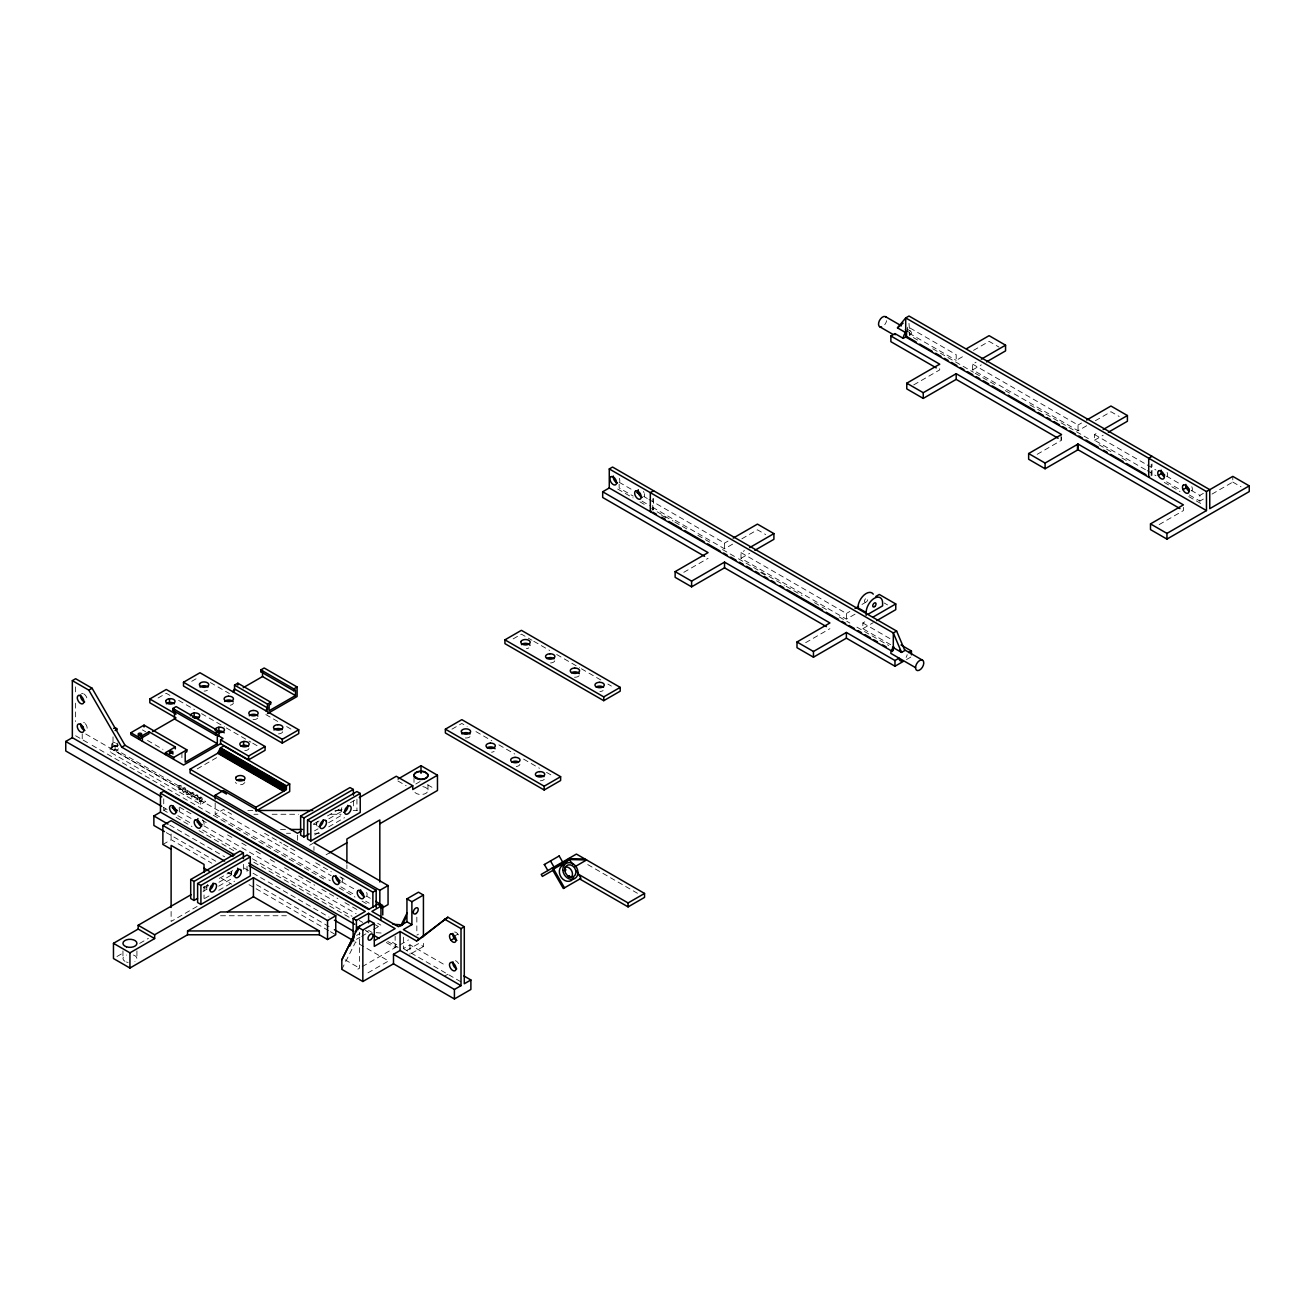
<?xml version="1.0" encoding="UTF-8"?>
<svg xmlns="http://www.w3.org/2000/svg" width="1315" height="1315" viewBox="0 0 1315 1315"><rect width="100%" height="100%" fill="white"/><g stroke="black" fill="none" stroke-linecap="round" stroke-linejoin="round"><path stroke-width="0.75" stroke-dasharray="5 3.75" d="M619.151 484.167L619.151 487.964L633.205 496.084M652.782 510.236L652.782 498.829M653.604 498.352L653.604 509.76L648.476 506.801M855.046 614.154L846.383 619.168L741.003 558.316L741.003 552.612L744.471 550.607M907.35 332.185L907.35 326.482L956.186 354.672L956.186 360.376L964.848 355.379M908.994 323.375L909.816 335.506L909.405 330.69A5.819 3.353 -60 0 1 911.459 333.615L908.994 335.029M1086.7 425.731L1078.037 430.728L972.656 369.877L972.656 364.173L976.108 362.184M1078.037 430.728L1078.037 425.024L972.656 364.173M1145.431 469.652L1094.507 440.229L1094.507 434.525L1097.959 432.536M1151.184 475.816L1151.184 464.409M1152.006 475.34L1152.006 463.932M1203.357 499.075L1199.888 501.081L1199.888 495.377L1203.357 493.372M1212.019 494.078L1232.796 482.079L1232.796 476.375M191.349 792.994C193.88 789.838 195.606 797.811 192.286 797.416C189.442 795.476 191.382 793.077 193.683 792.912M191.349 796.808L193.683 796.726M183.114 788.227C185.579 785.219 187.355 792.551 184.314 792.682C181.191 791.482 182.966 788.063 185.448 788.178M183.114 792.024L185.448 791.992M179.004 786.008L181.256 785.663L180.434 790.299L179.004 789.822L178.971 785.844L181.306 785.844M178.971 789.641L181.306 789.641M187.223 790.578C197.99 795.345 179.498 797.367 188.982 790.003M187.223 794.375L189.557 794.375M197.792 795.378C200.012 805.651 190.363 795.197 197.283 794.77M195.475 799.06L197.792 799.158M199.584 797.646C202.263 794.802 203.759 802.331 200.636 802.183C197.743 800.506 199.272 797.531 201.902 797.778M199.601 801.624L201.902 801.575M207.638 884.551L207.113 885.636A4.652 2.696 -60 0 0 207.113 889.45M341.867 811.848L341.736 811.733A4.652 2.696 -60 0 1 341.736 807.92L341.867 807.657M341.818 969.352L355.609 941.934L388.55 960.953L365.734 974.119M244.869 782.589L242.864 784.282A4.652 2.696 0 0 1 237.21 784.052M197.727 795.559L195.491 795.46M341.851 882.053L341.982 881.938A4.652 2.696 60 0 0 341.982 878.124L341.456 877.039A4.652 2.696 60 0 0 340.766 876.037M366.54 896.32L366.671 896.189A4.652 2.696 60 0 0 366.671 892.392M1167.079 476.622L1167.21 476.507A4.652 2.696 60 0 0 1167.21 472.71L1167.079 472.43M1191.784 490.889L1191.916 490.774A4.652 2.696 60 0 0 1191.916 486.961L1191.784 486.698M117.561 743.057L117.561 746.871L115.112 745.424L110.181 748.268L110.181 752.081L200.751 804.369L205.682 801.509L115.112 749.221L110.181 752.081M158.03 698.035L166.265 693.284L171.558 696.325M191.727 681.302L198.302 677.504M197.184 768.913L218.504 756.602M163.75 798.846L163.75 810.254L167.054 808.347M913.711 384.901L939.715 369.877L939.715 364.173M973.495 350.382L989.094 341.374L998.973 347.078M200.751 804.369L200.751 800.556L204.039 798.665M972.656 369.877L981.302 364.88M513.162 638.893L521.398 634.142L531.983 640.241M162.879 844.444L171.114 839.693L211.83 863.199M215.167 802.857L215.167 814.264L223.386 809.514L231.621 814.264M649.018 499.503L724.532 543.111L728 541.106M683.8 572.321L708.078 558.316M652.519 507.228L724.532 548.815L733.195 543.818M741.857 538.805L757.44 529.813L765.675 534.564M741.003 558.316L749.665 553.319M451.949 729.168L461.828 723.464L467.121 726.505M203.447 887.576L208.74 884.518M219.326 878.404L233.445 870.251M313.364 824.111L318.657 821.053M327.484 815.957L341.604 807.821M350.415 802.725L357.483 798.649M203.052 891.406L206.587 889.367M218.931 882.25L231.276 875.116M328.849 818.785L341.193 811.651M218.701 886.178L231.046 879.045M314.499 830.866L318.033 828.845M328.618 822.73L342.722 814.577M204.68 898.457L211.731 894.381M218.783 890.304L234.662 881.149M314.597 835.009L319.89 831.951M328.701 826.856L344.579 817.683M197.102 906.446L171.114 921.453L171.114 909.24M116.969 956.515L123.955 952.487M139.669 943.397L148.398 938.368M309.633 845.282L313.085 843.293M415.787 784.003L421.03 780.979M326.087 854.799L329.555 852.794M1078.037 425.024L1081.505 423.019M1037.157 454.332L1061.567 440.229L1061.567 434.525M1095.362 420.734L1110.945 411.726L1119.18 416.477M1094.507 440.229L1103.17 435.232M741.003 552.612L846.383 613.464L849.852 611.459M861.982 604.456L865.434 602.451M805.651 642.673L829.929 628.669M890.617 644.695L862.854 628.669L862.854 622.965L866.322 620.959M862.854 628.669L873.242 622.669M356.595 935.442L360.08 933.436M356.398 939.37L359.883 937.348M361.625 936.346L366.852 933.321M373.542 929.458L380.955 925.185L377.668 923.278M357.894 969.139L359.57 968.169L359.57 932.204M362.217 966.64L398.429 945.732L389.585 940.636M400.105 944.778L408.472 939.946M416.839 935.113L418.482 934.16M403.376 937.184L403.376 948.592L409.951 944.795L446.508 965.9M906.495 659.571L911.427 656.711M406.697 950.466L418.482 943.66L423.43 946.521L423.43 940.57M411.644 953.326L423.43 946.521M1159.156 524.603L1183.418 510.582L1183.418 504.878M454.612 936.017L457.883 934.127M444.536 976.157L447.823 974.267M81.514 693.712L82.188 693.515A4.652 2.696 60 0 1 82.993 693.58M550.525 662.957L551.708 662.826A4.652 2.696 0 0 0 554.782 660.804M599.919 691.493L601.103 691.345A4.652 2.696 0 0 0 603.108 690.572M244.787 750.618L245.971 750.487A4.652 2.696 0 0 0 249.127 747.775M491.563 752.213L492.139 752.147A4.652 2.696 0 0 0 494.144 751.375M516.253 766.481L516.844 766.415A4.652 2.696 0 0 0 519.918 764.393M540.35 780.798L541.55 780.666A4.652 2.696 0 0 0 544.229 779.318M526.427 648.607L526.723 648.591A4.652 2.696 0 0 0 528.811 647.901M204.072 691.098L205.272 691A4.652 2.696 0 0 0 207.359 690.309M247.845 810.467L253.926 810.467M334.98 810.467L341.062 810.467M353.225 810.467L357.286 810.467M253.926 814.264L257.97 814.264M272.156 814.264L298.505 814.264M330.936 814.264L341.062 814.264M280.522 829.469L286.522 829.469M286.522 833.283L290.5 833.283M314.466 833.283L320.449 833.283M220.509 915.75L286.374 915.75M376.123 932.68L382.188 933.075M110.181 748.268L200.751 800.556M1232.796 482.079L1241.031 486.829M1094.507 434.525L1145.431 463.932M1147.19 464.951L1155.984 470.03M1166.52 476.112L1180.574 484.216M1191.111 490.298L1199.888 495.377M906.725 328.914L910.259 330.953M904.884 329.802L911.459 333.615M909.092 333.188L956.186 360.376M1147.19 470.655L1155.984 475.734M1166.52 481.816L1180.574 489.92M1189.352 494.999L1199.888 501.081M913.35 337.561L920.434 341.637M932.795 348.787L973.462 372.26M975.22 373.279L994.666 384.506M1005.285 390.621L1012.353 394.714M1030.023 404.921L1044.176 413.074M1045.935 414.094L1067.155 426.339M1068.914 427.375L1088.36 438.602M1098.978 444.717L1111.356 451.867M1121.958 457.982L1129.026 462.075M1164.252 482.408L1179.999 491.498M1188.76 496.56L1202.748 504.631M884.239 603.01L887.526 604.916M619.151 482.26L633.205 490.38M643.742 496.462L647.259 498.484M862.854 622.965L890.617 638.991M641.983 501.147L650.761 506.226M617.688 489.032L633.09 497.908M639.928 501.853L646.766 505.815M657.138 511.798L673.05 520.987M674.809 522.006L687.186 529.156M697.805 535.271L710.166 542.421M722.543 549.555L736.696 557.724M738.455 558.744L759.676 570.989M761.434 572.009L784.414 585.29M786.189 586.309L802.101 595.498M814.478 602.632L826.839 609.782M839.217 616.916L849.835 623.047M856.903 627.124L878.108 639.369M879.883 640.405L888.726 645.501M661.626 515.332L668.694 519.425M760.612 572.485L765.922 575.559M533.759 641.26L549.637 650.432M556.689 654.508L579.619 667.757M581.394 668.776L600.791 679.97M607.859 684.047L611.376 686.085M475.948 731.6L491.826 740.772M498.878 744.849L514.757 754.021M523.584 759.1L539.462 768.272M546.514 772.349L553.582 776.425M587.739 864.58L637.446 893.28M427.605 784.776L434.197 788.573M397.935 780.995L406.171 785.745M210.351 682.551L229.418 693.564M265.827 714.571L277.958 721.573M286.621 726.587L291.815 729.595M178.626 700.402L194.505 709.574M201.557 713.651L224.487 726.883M226.262 727.902L250.951 742.17M252.727 743.189L258.019 746.246M142.398 729.874L145.686 731.781M147.527 740.444L162.945 749.353M264.562 833.283L281.887 843.293M283.629 844.279L288.823 847.287M290.566 848.29L297.486 852.284M315.699 862.804L331.298 871.812M339.96 876.809L346.897 880.82M85.771 734.017L331.183 875.708M341.851 881.872L354.31 889.055M366.754 896.238L370.304 898.293M215.167 814.264L330.246 880.705M340.864 886.836L355.034 895.022M365.669 901.153L369.203 903.208M75.629 735.759L90.456 744.323M92.099 745.276L326.778 880.771M339.122 887.888L355.001 897.06M362.052 901.137L369.12 905.213M179.563 807.18L184.905 810.254M186.681 811.289L192.006 814.363M202.691 820.527L206.241 822.582M227.577 834.91L234.695 839.003M241.812 843.112L248.913 847.222M256.031 851.331L263.148 855.44M270.265 859.55L277.366 863.659M284.484 867.752L291.601 871.861M298.719 875.971L314.712 885.209M321.83 889.318L337.84 898.556M344.957 902.665L357.401 909.848M179.185 811.552L191.579 818.703M203.957 825.853L356.151 913.728M375.186 924.708L378.473 926.615M163.553 807.443L167.12 809.498M177.788 815.662L192.006 823.88M202.691 830.028L236.47 849.539M252.48 858.777L352.058 916.276M359.176 920.385L362.743 922.44M163.75 810.254L167.284 812.292M176.111 817.388L191.99 826.543M199.042 830.62L234.349 851.002M253.779 862.229L350.941 918.314M403.376 948.592L462.65 982.815M368.545 930.379L372.079 932.434M387.678 941.441L398.083 947.441M365.307 930.412L368.595 932.319M386.298 942.526L395.141 947.638L395.141 936.231M169.799 825.146L224.668 856.821M244.13 868.064L251.214 872.141M252.973 873.176L329.079 917.097M166.265 832.609L215.808 861.226M256.507 884.716L329.079 926.615M227.774 872.404L231.309 874.442M249.012 884.666L254.321 887.74M256.096 888.759L328.684 930.675M330.459 931.694L335.769 934.768M221.38 878.223L231.769 884.222M345.089 959.818L359.57 968.169M317.178 826.099L316.931 825.836A4.652 2.696 -60 0 1 318.427 819.87M228.087 872.93L228.58 873.489A4.652 2.696 -60 0 0 231.687 872.897M85.327 723.694L86.034 724.664A4.652 2.696 60 0 1 87.086 728.872M458.393 934.883L457.702 933.88A4.652 2.696 60 0 0 454.415 931.99M619.283 478.331L619.398 478.611A4.652 2.696 60 0 1 619.727 481.685M1061.024 434.854L1061.024 440.558M846.383 613.464L846.383 619.168M724.532 543.111L724.532 548.815M427.983 784.858L427.983 790.496M416.839 917.13L416.839 933.108M414.011 777.362L414.011 782.984M409.951 944.795L409.951 954.295M356.94 799.142L356.94 810.55M353.472 800.95L353.472 808.561M346.897 864.793L346.897 868.804M313.956 846.581L313.956 850.394M297.486 835.173L297.486 840.877M247.023 866.404L247.023 874.015M243.39 864.317L243.39 871.927M204.039 886.228L204.039 898.441M181.914 752.69L181.914 760.3M171.114 833.989L171.114 839.693M136.924 950.926L136.924 958.536M122.953 950.926L122.953 958.536M115.112 745.424L115.112 749.221M113.024 736.86L113.024 744.471M112.679 743.057L112.679 749.682M111.676 744.471L111.676 748.268M82.22 733.869L82.22 739.572M75.629 686.874L75.629 692.989M75.629 703.163L75.629 721.508M866.141 602.056A2.334 1.348 -60 0 1 864.662 600.199A2.334 1.348 -60 0 1 867.407 598.194A2.334 1.348 -60 0 1 866.569 601.744M907.169 654.689A5.819 3.353 -60 0 1 906.117 657.451M643.429 491.514A4.652 2.696 60 0 1 643.988 492.599M644.366 493.7A4.652 2.696 60 0 1 644.202 496.511M886.622 320.663A5.819 3.353 -60 0 1 884.716 324.657M233.347 703.213A4.652 2.696 0 0 1 230.273 705.235M282.741 731.748A4.652 2.696 0 0 1 279.668 733.754L278.468 733.902A4.652 2.696 0 0 1 277.251 733.852M257.641 718.138A4.652 2.696 0 0 1 254.962 719.502L253.779 719.634A4.652 2.696 0 0 1 252.562 719.584M236.421 783.526A4.652 2.696 0 0 1 235.648 782.211M118.449 748.794A3.452 1.989 0 0 1 113.139 749.912A3.452 1.989 0 0 1 113.139 746.641A3.452 1.989 0 0 1 118.449 747.758M118.449 744.98A3.452 1.989 0 0 1 114.52 746.427A3.452 1.989 0 0 1 111.676 744.29A3.452 1.989 0 0 1 115.112 742.482M117.216 744.471A2.104 1.216 0 0 1 114.569 745.638A2.104 1.216 0 0 1 113.304 743.863A2.104 1.216 0 0 1 116.608 743.616M208.658 885.143A4.652 2.696 -60 0 1 207.967 886.129M207.178 886.968A4.652 2.696 -60 0 1 203.989 887.822M231.719 875.034A4.652 2.696 -60 0 1 232.492 870.037M133.44 955.035A6.986 4.027 0 0 1 134.886 961.38M128.13 962.432A6.986 4.027 0 0 1 126.454 962.021M125.007 961.38A6.986 4.027 0 0 1 126.454 955.035M202.444 819.787A4.652 2.696 60 0 1 203.135 820.79L203.661 821.875A4.652 2.696 60 0 1 203.661 825.688M366.77 931.004A3.501 2.022 -60 0 1 367.937 932.072M179.054 807.887A4.652 2.696 60 0 1 179.218 810.895M455.417 960.657A4.652 2.696 60 0 1 458.54 963.665M83.848 693.942A4.652 2.696 60 0 1 85.491 695.405L86.165 696.408A4.652 2.696 60 0 1 87.02 698.61M83.65 722.346A4.652 2.696 60 0 1 84.505 722.905M319.003 820.872A4.652 2.696 -60 0 1 318.444 821.957M316.915 823.7A4.652 2.696 -60 0 1 313.792 824.291M341.801 809.251A4.652 2.696 -60 0 1 338.613 810.106M422.805 786.6A6.986 4.027 0 0 1 426.537 792.945A6.986 4.027 0 0 1 414.948 792.518M341.982 809.366A4.652 2.696 -60 0 1 338.793 810.221M469.981 736.663A4.652 2.696 0 0 1 467.154 737.912L465.954 737.994A4.652 2.696 0 0 1 464.754 737.912M579.093 675.729A4.652 2.696 0 0 1 576.414 677.094L575.214 677.225A4.652 2.696 0 0 1 573.997 677.176"/><path stroke-width="1.5" d="M892.491 651.484L609.272 487.964L609.272 468.945L612.56 467.055L896.616 631.052L904.852 650.498L901.548 652.404L892.491 647.177M704.593 556.311L602.681 497.481L602.681 491.761L708.078 552.612L675.137 571.63L675.137 577.334L691.608 586.835L724.532 567.817L826.379 626.614M691.608 586.835L691.608 581.131L724.532 562.113L829.929 622.965L796.989 641.983L796.989 647.687L813.459 657.188L846.383 638.17L894.973 666.228L903.208 661.461M724.532 567.817L724.532 562.113M813.459 657.188L813.459 651.484L846.383 632.466L894.973 660.508L899.082 658.141A5.819 3.353 -60 0 0 902.139 660.968M846.383 638.17L846.383 632.466M1179.95 508.576L1078.037 449.746L1045.096 468.765L1028.642 459.247L1028.642 453.544L1045.096 463.061L1078.037 444.043L1183.418 504.878L1150.494 523.896L1150.494 529.6L1166.947 539.101L1249.25 491.58L1249.25 485.876L1209.751 508.675L1209.751 489.657L1206.463 491.563L1206.463 510.582L905.706 336.936L903.241 338.366L895.005 333.615L890.88 335.983L890.88 341.686L936.264 367.888M894.973 666.228L894.973 660.508M905.706 336.936L905.706 317.918L908.994 316.027L1209.751 489.657M906.528 337.413L906.528 333.106L897.471 327.879L905.706 317.918L1206.463 491.563M911.427 654.804L911.427 651.007L901.022 645.007M966.574 348.672L989.094 335.67L1005.564 345.188L1005.564 350.891L986.513 361.888M1086.7 420.027L1110.945 406.023L1127.415 415.54L1127.415 421.244L1108.364 432.24M1166.947 539.101L1166.947 533.397L1150.494 523.896M218.931 736.038L218.964 731.304L176.144 706.582L172.857 708.489L172.857 710.396L215.676 735.101L217.32 734.148L217.32 743.665L185.201 762.207L185.201 752.69L186.862 751.736L186.862 749.846L144.042 725.124L130.859 732.734L130.859 734.625L183.558 765.051L220.608 743.665L248.601 759.823L265.071 750.323L265.071 746.509L166.265 689.471L149.811 698.988L149.811 702.785L176.046 717.941M567.883 876.349L569.527 875.724L568.721 877.483M226.476 794.03L190.083 773.006L190.083 769.209L217.682 753.248L220.542 747.824L223.829 745.917L289.695 783.954L289.695 791.548L255.948 811.043L255.948 807.246L286.407 789.658L286.407 785.844L289.695 783.954M220.542 751.621L217.682 753.248L283.547 791.268L285.437 789.099L286.374 786.354L220.509 748.334M463.916 975.944L470.885 979.971L470.885 989.472L454.415 998.973L393.497 963.796L362.841 981.5L341.818 969.352L341.818 959.851L357.894 927.19L369.334 920.582L374.282 923.426L374.282 946.373L400.072 931.48L416.543 940.981L419.83 939.091L403.376 929.573L411.891 924.659L411.891 901.712L423.43 895.055L423.43 936.625M349.741 946.175L354.212 937.102M357.795 929.853L359.57 926.22M407.009 913.12L400.746 925.826L402.406 924.872L405.973 917.607M341.818 959.851L354.787 934.11M903.109 323.128L897.471 327.879M906.282 332.005L905.295 333.057A5.819 3.353 -60 0 0 903.241 338.366M893.904 647.029L892.901 648.081A5.819 3.353 -60 0 0 890.847 653.391L915.552 667.642M416.543 940.981L447.823 917.212L464.294 926.73L464.294 983.768L470.885 979.971M421.392 937.874L447.823 917.212M398.05 779.022L420.997 765.708L437.451 775.225L437.484 790.479L379.821 823.765M437.451 775.225L412.762 789.542L412.762 785.745L396.292 776.245L359.242 797.63M369.351 909.142L72.341 737.666L72.341 680.628L75.629 678.721L92.099 688.238L125.024 745.276L376.172 890.271L376.172 907.383M72.341 680.628L88.795 690.128L92.099 688.238M161.778 806.424L65.75 750.98L65.75 741.463L72.341 737.666M183.492 682.255L199.962 672.738L298.752 729.792L298.752 733.589L282.281 743.09L183.492 686.052L183.492 682.255L282.281 739.293L298.752 729.792M172.857 710.396L174.5 709.443M88.795 690.128L121.736 747.183L125.024 745.276M130.859 732.734L139.094 737.485L148.973 731.781L175.322 746.986L175.322 748.893M152.54 731.633L174.5 718.943L217.32 743.665M234.53 685.099L267.471 704.117L267.471 709.821L265.827 710.774L267.471 707.914L234.53 688.912L232.887 691.756L234.53 690.802L234.53 685.099L237.834 683.208L270.759 702.21L270.759 704.117L269.115 705.07L269.115 710.774L295.464 695.569L295.464 689.865L293.82 690.802L260.88 671.801L260.88 669.894L264.183 667.987L297.108 687.005L297.108 696.506L267.553 713.568M260.88 671.801L262.523 670.847M243.209 687.696L262.523 676.551L295.464 695.569M602.681 491.761L609.272 487.964M165.443 754.596L165.443 752.69L175.322 746.986M165.443 752.69L173.679 757.44L186.862 749.846M172.857 708.489L215.676 733.211L218.964 731.304M267.471 704.117L270.759 702.21M260.88 669.894L293.82 688.912L297.108 687.005M653.604 490.742L650.317 492.648L650.317 511.666L651.139 511.19M234.596 854.947L160.463 812.144L160.463 793.142L163.75 791.236L368.595 909.503L377.668 904.26L380.955 906.166L380.955 919.481M217.928 735.463L223.057 738.422L220.575 739.835L248.601 756.026L265.071 746.509M164.49 831.59L153.871 825.458L153.871 815.957L160.463 812.144M1058.098 438.24L956.186 379.394L923.245 398.412L906.775 388.895L906.775 383.191L939.715 364.173L890.88 335.983M171.114 849.194L162.879 844.444L162.879 825.426L171.114 820.675L233.084 856.459M215.167 799.06L215.167 795.246L223.386 790.496L297.486 833.283L301.02 831.244M906.775 383.191L923.245 392.708L956.186 373.69L1061.567 434.525L1028.642 453.544M981.302 359.176L1005.564 345.188M504.927 639.846L521.398 630.329L620.203 687.383L620.203 691.18L603.733 700.681L504.927 643.643L504.927 639.846L603.733 696.884L620.203 687.383M733.195 538.114L757.44 524.11L773.91 533.611L773.91 539.314L754.859 550.311M749.665 547.615L773.91 533.611M445.374 729.168L461.828 719.65L560.634 776.688L560.634 780.502L544.163 790.003L445.374 732.965L445.374 729.168L544.163 786.206L560.634 776.688M197.529 898.408L193.995 900.446L190.708 898.539L190.708 879.521L240.103 851.002L243.39 852.909L243.39 858.613M309.206 833.924L303.913 836.981L300.625 835.091L300.625 816.073L350.02 787.553L353.308 789.444L353.472 795.246M190.708 879.521L193.995 881.428L243.39 852.909M300.625 816.073L303.913 817.979L353.308 789.444M197.612 883.516L247.023 854.997L250.31 856.903L250.31 875.922L200.916 904.441L197.612 902.534L197.612 883.516L200.916 885.422L250.31 856.903M307.546 820.067L356.94 791.548L360.228 793.438L360.228 812.456L310.833 840.975L307.546 839.085L307.546 820.067L310.833 821.957L360.228 793.438M249.012 865.664L335.769 915.75L335.769 934.768L327.534 939.518L319.315 934.768L187.568 934.768L129.938 968.037L113.468 958.536L113.468 943.315L138.174 929.064L138.174 925.25L191.102 894.693M138.174 925.25L154.644 934.768L253.433 877.713L327.534 920.5L335.769 915.75M412.762 785.745L313.956 842.784L388.057 885.57L388.057 904.572L381.465 908.386M113.468 943.315L129.938 952.833L154.644 938.565L154.644 934.768M187.568 934.768L187.568 930.954L220.509 911.952L286.374 911.952L319.315 930.954L319.315 934.768M227.446 911.739L253.433 896.731L279.438 911.739M329.555 852.794L346.897 842.784M1103.17 429.528L1127.415 415.54M855.046 608.451L858.514 606.462M875.839 596.451L879.291 594.462L895.762 603.963L895.762 609.667L876.711 620.664M121.736 747.183L372.885 892.178L376.172 890.271M215.167 795.246L379.821 890.321L388.057 885.57M867.801 614.401L882.612 605.853L882.612 602.993A11.638 6.723 -60 0 0 874.376 598.243A11.638 6.723 -60 0 0 866.158 612.511L866.158 615.354M873.242 616.965L895.762 603.963M1152.006 456.321L1148.718 458.228L1148.718 477.246L1149.54 476.77M353.11 937.464L353.11 918.445L365.307 911.41L160.463 793.142M353.11 918.445L356.398 920.352L368.595 913.3L395.141 928.62L374.496 940.537M380.955 906.166L371.898 911.41L398.429 926.73L406.943 921.815L411.891 924.659M406.943 921.815L406.943 898.868L418.482 892.195L423.43 895.055M357.894 927.19L362.841 930.034L374.282 923.426M1158.334 475.389L1161.638 473.482M896.616 631.052L893.312 632.942L893.312 650.514M1183.04 489.64L1186.327 487.75M908.681 652.602L911.427 651.007M544.213 864.596L559.335 855.868M393.497 963.796L393.497 954.295L400.072 950.498L461.006 985.675L461.006 928.62L444.536 919.119M552.842 868.607L569.313 859.106M1208.551 490.38L1232.796 476.375L1249.25 485.876M552.021 868.163L553.631 869.034L570.102 859.533L586.605 859.961L644.547 893.444L644.547 897.389L628.077 906.89L579.8 879.012M553.894 869.757L542.372 876.415L541.205 874.409L576.414 854.076L586.605 859.961L575.082 866.618M461.006 928.62L464.294 926.73M450.979 940.209L454.25 938.335M1166.947 533.397L1206.463 510.582M393.497 954.295L454.415 989.472L461.006 985.675M628.077 906.89L628.077 902.945L644.547 893.444M255.948 810.467L312.691 810.467M290.5 829.469L302.483 829.469M187.568 930.954L319.315 930.954M584.961 859.007L568.491 858.646L572.962 864.481M392.889 924.264L402.406 924.872M564.825 868.475L565.927 869.955L564.76 870.629A6.411 5.227 60 0 1 572.715 865.96A6.411 5.227 60 0 1 573.603 876.546A6.411 5.227 60 0 1 564.875 870.481M1161.244 473.071L1164.761 475.093M1185.834 487.257L1189.352 489.295M885.554 316.685L901.433 325.857M907.35 336.936L916.193 342.048M919.727 344.086L932.105 351.22M935.639 353.275L940.932 356.332M944.466 358.37L948.016 360.409M951.55 362.447L956.843 365.521M960.377 367.559L963.911 369.597M967.462 371.635L972.755 374.709M976.289 376.748L979.823 378.786M983.373 380.824L988.666 383.881M992.2 385.936L1004.578 393.07M1008.112 395.108L1034.626 410.428M1038.16 412.466L1043.469 415.524M1047.003 417.562L1050.537 419.617M1054.071 421.655L1059.38 424.712M1062.915 426.75L1066.449 428.789M1069.983 430.843L1075.292 433.901M1078.826 435.939L1082.36 437.977M1085.894 440.015L1098.272 447.166M1103.581 450.223L1107.115 452.261M1110.649 454.316L1123.026 461.45M1126.561 463.488L1146.006 474.715M879.735 326.761L892.918 334.372M866.158 612.511L857.922 607.76A11.638 6.723 -60 0 1 864.021 595.054A11.638 6.723 -60 0 1 873.275 594.133M609.272 468.945L893.312 632.942L901.548 652.404L899.575 649.741M636.723 492.402L640.224 494.424M904.934 650.037L922.571 660.229A5.819 3.353 -60 0 1 920.73 669.253A5.819 3.353 -60 0 1 915.684 666.327A5.819 3.353 -60 0 1 922.571 660.229M652.898 512.209L656.432 514.247M661.741 517.305L665.275 519.343M668.809 521.398L681.186 528.531M684.721 530.57L704.166 541.796M707.7 543.851L720.078 550.985M723.612 553.023L727.146 555.078M730.68 557.116L735.989 560.174M739.523 562.212L743.057 564.25M746.591 566.305L751.901 569.362M755.435 571.4L758.969 573.439M764.278 576.496L767.812 578.551M771.346 580.589L774.88 582.627M780.189 585.685L783.724 587.723M787.258 589.778L822.615 610.176M826.149 612.231L838.526 619.365M842.06 621.403L845.594 623.458M849.128 625.496L854.421 628.554M857.972 630.592L861.506 632.63M865.04 634.685L870.333 637.742M873.867 639.78L877.417 641.819M882.71 644.892L886.244 646.931M675.137 571.63L691.608 581.131M796.989 641.983L813.459 651.484M149.811 698.988L176.046 714.127M220.542 747.824L286.407 785.844M220.427 748.876L286.292 786.896M220.295 749.418L286.16 787.455M220.098 749.977L285.963 787.997M219.868 750.52L285.733 788.556M219.572 751.062L285.437 789.099M219.26 751.588L285.125 789.608M218.898 752.065L284.763 790.085M218.504 752.509L284.369 790.529M218.109 752.903L283.974 790.923M190.083 769.209L255.948 807.246M406.943 898.868L411.891 901.712M336.525 878.782L340.075 880.836M359.636 892.129L363.203 894.184M375.646 901.367L382.764 905.476L382.764 914.993M65.75 741.463L161.778 796.906M172.117 807.476L177.426 810.533M196.888 821.776L202.198 824.834M248.716 863.1L354.705 924.297M373.904 935.376L379.213 938.45M153.871 815.957L168.024 824.127M334.388 920.171L353.85 931.414M162.879 825.426L224.618 861.078M334.388 929.672L353.85 940.915M204.039 868.212L209.233 871.22M138.174 929.064L154.644 938.565M578.682 874.393L628.077 902.945M576.775 871.089L580.967 878.338L563.33 888.513L552.842 870.366M559.171 855.966L562.656 862.015M550.492 860.963L553.993 867.012M553.631 869.034L564.497 887.855M544.377 864.514L547.862 870.563M220.575 739.835L220.608 743.665M420.997 765.708L421.014 773.335M1078.037 444.043L1078.037 449.746M1077.495 444.355L1077.495 450.059M1045.096 463.061L1045.096 468.765M956.186 373.69L956.186 379.394M923.245 392.708L923.245 398.412M603.733 696.884L603.733 700.681M544.163 786.206L544.163 790.003M454.415 989.472L454.415 998.973M400.072 931.48L400.072 950.498M379.821 882.02L379.821 819.968L346.897 838.986L346.897 863.002M379.821 890.321L379.821 905.525M372.885 892.178L372.885 907.383M368.595 913.3L368.595 922.818M362.841 930.034L362.841 981.5M356.398 920.352L356.398 931.76M327.534 920.5L327.534 939.518M310.833 821.957L310.833 840.975M303.913 817.979L303.913 836.981M293.82 688.912L293.82 690.802M282.281 739.293L282.281 743.09M262.523 672.738L262.523 676.551M253.433 877.713L253.433 896.731M248.601 756.026L248.601 759.823M243.587 741.529L243.587 745.326M237.834 683.208L237.834 685.099M218.882 727.261L218.882 731.074M215.676 733.211L215.676 735.101M204.039 872.42L204.039 864.415L171.114 845.397L171.114 907.449M200.916 885.422L200.916 904.441M194.176 713.009L194.176 716.807M193.995 881.428L193.995 900.446M174.5 711.333L174.5 718.943M173.679 757.44L173.679 759.347M169.487 698.742L169.487 702.506M148.973 731.781L148.973 733.688L139.094 739.392L139.094 737.485M144.042 725.124L144.042 727.031M142.398 737.485L142.398 741.282M129.938 952.833L129.938 968.037M642.312 497.333A4.652 2.696 60 0 1 638.778 494.193A4.652 2.696 60 0 1 638.301 489.739M617.409 483.032A4.652 2.696 60 0 1 614.22 480.205L613.694 479.12A4.652 2.696 60 0 1 613.365 476.046M1189.056 491.021A4.652 2.696 60 0 1 1186.722 488.572L1186.212 487.471A4.652 2.696 60 0 1 1185.883 484.397M1164.35 476.77A4.652 2.696 60 0 1 1162.033 474.304L1161.507 473.219A4.652 2.696 60 0 1 1161.178 470.145M881.592 326.942A5.819 3.353 -60 0 1 879.39 320.712A5.819 3.353 -60 0 1 886.211 317.293M895.137 334.766A5.819 3.353 -60 0 1 895.005 333.615M240.99 746.164A4.652 2.696 0 0 1 242.996 745.391L244.179 745.26A4.652 2.696 0 0 1 248.354 746.443M166.347 703.788A4.652 2.696 0 0 1 169.175 702.539L170.391 702.44A4.652 2.696 0 0 1 174.418 703.788M169.471 754.185A1.742 1.003 0 0 1 171.098 753.117A1.742 1.003 0 0 1 172.955 754.054M138.239 735.792A1.742 1.003 0 0 1 141.609 735.792M218.865 732.521A4.652 2.696 0 0 0 220.082 732.554L221.282 732.422A4.652 2.696 0 0 0 224.355 729.348A4.652 2.696 0 0 0 219.49 727.195L218.29 727.327A4.652 2.696 0 0 0 215.381 730.745M216.285 731.913A4.652 2.696 0 0 1 218.29 731.14L219.49 730.992A4.652 2.696 0 0 1 224.191 732.817M194.176 718.253A4.652 2.696 0 0 0 195.393 718.302L196.576 718.171A4.652 2.696 0 0 0 199.65 715.097A4.652 2.696 0 0 0 194.784 712.927L193.601 713.075A4.652 2.696 0 0 0 190.445 715.787M192.5 717.185A4.652 2.696 0 0 1 193.601 716.872L194.784 716.741A4.652 2.696 0 0 1 198.96 717.924M224.602 701.503A4.652 2.696 0 0 1 227.281 700.139L228.481 700.007A4.652 2.696 0 0 1 233.182 701.832M249.291 715.755A4.652 2.696 0 0 1 251.987 714.407L253.17 714.275A4.652 2.696 0 0 1 257.888 716.083M273.997 730.022A4.652 2.696 0 0 1 276.676 728.658L277.876 728.526A4.652 2.696 0 0 1 282.051 729.726M200.044 687.055A4.652 2.696 0 0 1 202.872 685.805L204.072 685.723A4.652 2.696 0 0 1 208.099 687.055M236.815 780.255A4.652 2.696 0 0 1 244.196 780.568M115.112 730.466A2.104 1.216 0 0 0 117.216 729.266L117.15 728.954A2.104 1.216 0 0 0 113.632 728.411M573.767 877.779A8.728 7.134 60 0 1 561.357 877.532A8.728 7.134 60 0 1 564.283 864.777M564.99 866.98A6.411 5.227 60 0 1 571.433 870.399A6.411 5.227 60 0 1 571.17 877.697M213.145 883.072A4.652 2.696 -60 0 1 212.816 886.146L212.29 887.247A4.652 2.696 -60 0 1 209.973 889.696M237.621 868.245A4.652 2.696 -60 0 1 237.144 872.716A4.652 2.696 -60 0 1 233.61 875.856M201.655 826.297A4.652 2.696 60 0 1 198.483 823.469L197.957 822.385A4.652 2.696 60 0 1 197.957 818.587M176.752 811.98A4.652 2.696 60 0 1 173.629 808.955L173.153 807.854A4.652 2.696 60 0 1 172.824 805.733M456.913 940.389A4.652 2.696 60 0 1 454.415 938.581L453.741 937.579A4.652 2.696 60 0 1 452.886 933.403M456.716 968.859A4.652 2.696 60 0 1 452.935 961.725M84.686 701.914A4.652 2.696 60 0 1 82.188 700.09L81.514 699.103A4.652 2.696 60 0 1 80.659 694.928M339.977 882.546A4.652 2.696 60 0 1 336.788 879.735L336.278 878.634A4.652 2.696 60 0 1 335.933 875.56M364.682 896.814A4.652 2.696 60 0 1 361.493 893.986L360.967 892.901A4.652 2.696 60 0 1 360.639 889.828M84.916 730.466A4.652 2.696 60 0 1 82.401 728.822L81.694 727.869A4.652 2.696 60 0 1 80.626 723.644M323.112 819.837A4.652 2.696 -60 0 1 318.838 826.658M347.768 805.355A4.652 2.696 -60 0 1 347.439 808.429L346.913 809.53A4.652 2.696 -60 0 1 343.741 812.341M461.91 733.967A4.652 2.696 0 0 1 464.754 732.718L465.954 732.619A4.652 2.696 0 0 1 469.981 733.967M536.553 776.343A4.652 2.696 0 0 1 538.558 775.571L539.758 775.439A4.652 2.696 0 0 1 543.933 776.623M511.847 762.092A4.652 2.696 0 0 1 513.853 761.319L515.053 761.171A4.652 2.696 0 0 1 518.422 761.845M487.158 747.824A4.652 2.696 0 0 1 489.164 747.052L490.347 746.92A4.652 2.696 0 0 1 495.065 748.745M521.48 644.646A4.652 2.696 0 0 1 524.307 643.397L525.523 643.298A4.652 2.696 0 0 1 530.011 645.303M596.122 687.022A4.652 2.696 0 0 1 598.128 686.249L599.311 686.118A4.652 2.696 0 0 1 603.486 687.318M571.417 672.77A4.652 2.696 0 0 1 573.422 671.998L574.622 671.85A4.652 2.696 0 0 1 579.323 673.674M546.728 658.503A4.652 2.696 0 0 1 548.733 657.73L549.917 657.599A4.652 2.696 0 0 1 554.092 658.782M165.887 700.665L165.723 701.355A4.652 2.696 0 0 0 170.391 704.051L171.591 703.952A4.652 2.696 0 0 0 174.879 702.046L175.043 701.355A4.652 2.696 0 0 0 170.391 698.676L169.175 698.758A4.652 2.696 0 0 0 165.887 700.665M199.568 683.932L199.42 684.622A4.652 2.696 0 0 0 204.072 687.318L205.272 687.219A4.652 2.696 0 0 0 208.575 685.329L208.723 684.622A4.652 2.696 0 0 0 204.072 681.943L202.872 682.025A4.652 2.696 0 0 0 199.568 683.932M461.45 730.844L461.302 731.535A4.652 2.696 0 0 0 465.954 734.23L467.154 734.132A4.652 2.696 0 0 0 470.458 732.225L470.606 731.535A4.652 2.696 0 0 0 465.954 728.855L464.754 728.937A4.652 2.696 0 0 0 461.45 730.844M521.019 641.523L520.855 642.213A4.652 2.696 0 0 0 525.523 644.909L526.723 644.81A4.652 2.696 0 0 0 530.011 642.92L530.175 642.213A4.652 2.696 0 0 0 525.523 639.534L524.307 639.616A4.652 2.696 0 0 0 521.019 641.523M210.91 886.442L210.384 887.526A4.652 2.696 -60 0 0 210.384 891.34L210.91 891.817A4.652 2.696 -60 0 0 215.561 889.137L216.087 888.036A4.652 2.696 -60 0 0 216.087 884.239L215.561 883.746A4.652 2.696 -60 0 0 210.91 886.442M345.533 808.725L345.007 809.81A4.652 2.696 -60 0 0 345.007 813.623L345.533 814.1A4.652 2.696 -60 0 0 350.185 811.404L350.711 810.319A4.652 2.696 -60 0 0 350.711 806.522L350.185 806.029A4.652 2.696 -60 0 0 345.533 808.725M236.141 777.034L235.747 777.707A4.652 2.696 0 0 0 238.788 780.781A4.652 2.696 0 0 0 244.475 779.45L244.869 778.776A4.652 2.696 0 0 0 241.829 775.702A4.652 2.696 0 0 0 236.141 777.034M635.49 491.087L635.014 491.629A4.652 2.696 60 0 0 636.131 497.119A4.652 2.696 60 0 0 640.438 498.96L640.915 498.418A4.652 2.696 60 0 0 639.797 492.928A4.652 2.696 60 0 0 635.49 491.087M195.179 820.001L194.653 820.494A4.652 2.696 60 0 0 194.653 824.291L195.179 825.376A4.652 2.696 60 0 0 199.847 828.072L200.357 827.579A4.652 2.696 60 0 0 200.357 823.782L199.847 822.697A4.652 2.696 60 0 0 195.179 820.001M610.933 476.72L610.407 477.214A4.652 2.696 60 0 0 610.407 481.011L610.933 482.112A4.652 2.696 60 0 0 615.584 484.791L616.11 484.315A4.652 2.696 60 0 0 616.11 480.501L615.584 479.416A4.652 2.696 60 0 0 610.933 476.72M333.5 876.25L332.974 876.743A4.652 2.696 60 0 0 332.974 880.54L333.5 881.625A4.652 2.696 60 0 0 338.152 884.321L338.678 883.828A4.652 2.696 60 0 0 338.678 880.031L338.152 878.946A4.652 2.696 60 0 0 333.5 876.25M358.206 890.518L357.68 890.995A4.652 2.696 60 0 0 357.68 894.808L358.206 895.893A4.652 2.696 60 0 0 362.858 898.589L363.384 898.096A4.652 2.696 60 0 0 363.384 894.299L362.858 893.197A4.652 2.696 60 0 0 358.206 890.518M1158.729 470.836L1158.219 471.312A4.652 2.696 60 0 0 1158.219 475.11L1158.729 476.211A4.652 2.696 60 0 0 1163.397 478.89L1163.923 478.413A4.652 2.696 60 0 0 1163.923 474.6L1163.397 473.515A4.652 2.696 60 0 0 1158.729 470.836M1183.434 485.087L1182.908 485.58A4.652 2.696 60 0 0 1182.908 489.377L1183.434 490.462A4.652 2.696 60 0 0 1188.086 493.158L1188.612 492.665A4.652 2.696 60 0 0 1188.612 488.868L1188.086 487.783A4.652 2.696 60 0 0 1183.434 485.087M78.916 695.388L78.243 695.602A4.652 2.696 60 0 0 78.243 700.977L78.916 701.98A4.652 2.696 60 0 0 82.22 703.887L82.894 703.673A4.652 2.696 60 0 0 82.894 698.298L82.22 697.295A4.652 2.696 60 0 0 78.916 695.388M451.144 933.88L450.47 934.077A4.652 2.696 60 0 0 450.47 939.469L451.144 940.455A4.652 2.696 60 0 0 454.448 942.362L455.122 942.148A4.652 2.696 60 0 0 455.122 936.773L454.448 935.77A4.652 2.696 60 0 0 451.144 933.88M451.308 962.399L450.601 962.547A4.652 2.696 60 0 0 450.026 967.183A4.652 2.696 60 0 0 454.234 970.897L454.941 970.766A4.652 2.696 60 0 0 455.5 966.114A4.652 2.696 60 0 0 451.308 962.399M549.917 653.802L548.733 653.933A4.652 2.696 0 0 0 545.643 657.007A4.652 2.696 0 0 0 550.525 659.16L551.708 659.029A4.652 2.696 0 0 0 554.782 655.955A4.652 2.696 0 0 0 549.917 653.802M228.481 696.21L227.281 696.342A4.652 2.696 0 0 0 224.208 699.416A4.652 2.696 0 0 0 229.073 701.569L230.273 701.437A4.652 2.696 0 0 0 233.347 698.364A4.652 2.696 0 0 0 228.481 696.21M574.622 668.053L573.422 668.184A4.652 2.696 0 0 0 570.348 671.258A4.652 2.696 0 0 0 575.214 673.428L576.414 673.28A4.652 2.696 0 0 0 579.488 670.223A4.652 2.696 0 0 0 574.622 668.053M253.17 710.462L251.987 710.61A4.652 2.696 0 0 0 248.897 713.667A4.652 2.696 0 0 0 253.779 715.837L254.962 715.705A4.652 2.696 0 0 0 258.036 712.631A4.652 2.696 0 0 0 253.17 710.462M599.311 682.321L598.128 682.452A4.652 2.696 0 0 0 595.054 685.526A4.652 2.696 0 0 0 599.919 687.679L601.103 687.548A4.652 2.696 0 0 0 604.193 684.474A4.652 2.696 0 0 0 599.311 682.321M277.876 724.729L276.676 724.861A4.652 2.696 0 0 0 273.602 727.935A4.652 2.696 0 0 0 278.468 730.088L279.668 729.957A4.652 2.696 0 0 0 282.741 726.883A4.652 2.696 0 0 0 277.876 724.729M244.179 741.463L242.996 741.594A4.652 2.696 0 0 0 239.922 744.668A4.652 2.696 0 0 0 244.787 746.821L245.971 746.69A4.652 2.696 0 0 0 249.061 743.616A4.652 2.696 0 0 0 244.179 741.463M490.347 743.106L489.164 743.254A4.652 2.696 0 0 0 486.09 746.312A4.652 2.696 0 0 0 490.955 748.482L492.139 748.35A4.652 2.696 0 0 0 495.213 745.276A4.652 2.696 0 0 0 490.347 743.106M515.053 757.374L513.853 757.506A4.652 2.696 0 0 0 510.779 760.58A4.652 2.696 0 0 0 515.644 762.733L516.844 762.601A4.652 2.696 0 0 0 519.918 759.528A4.652 2.696 0 0 0 515.053 757.374M539.758 771.642L538.558 771.774A4.652 2.696 0 0 0 535.484 774.847A4.652 2.696 0 0 0 540.35 777.001L541.55 776.869A4.652 2.696 0 0 0 544.624 773.795A4.652 2.696 0 0 0 539.758 771.642M424.482 771.741L422.805 771.33A6.986 4.044 -0.1 0 0 414.241 776.294L419.189 779.154A6.986 4.044 -0.1 0 0 427.737 774.19L424.482 771.741M326.136 820.955L325.66 820.396A4.652 2.696 -60 0 0 321.353 822.237A4.652 2.696 -60 0 0 320.235 827.727L320.712 828.286A4.652 2.696 -60 0 0 325.019 826.445A4.652 2.696 -60 0 0 326.136 820.955M240.908 870.152L240.431 869.593A4.652 2.696 -60 0 0 236.125 871.434A4.652 2.696 -60 0 0 235.007 876.924L235.484 877.483A4.652 2.696 -60 0 0 239.79 875.642A4.652 2.696 -60 0 0 240.908 870.152M82.746 726.554L82.023 725.601A4.652 2.696 60 0 0 77.832 724.466A4.652 2.696 60 0 0 78.39 729.759L79.114 730.729A4.652 2.696 60 0 0 83.305 731.863A4.652 2.696 60 0 0 82.746 726.554M175.766 809.793L175.29 808.692A4.652 2.696 60 0 0 170.983 805.553A4.652 2.696 60 0 0 169.865 809.761L170.342 810.862A4.652 2.696 60 0 0 174.648 813.985A4.652 2.696 60 0 0 175.766 809.793M874.804 606.494A2.334 1.348 -60 0 0 875.543 602.878A2.334 1.348 -60 0 0 872.798 605.327A2.334 1.348 -60 0 0 874.804 606.494M139.045 735.036A1.742 1.003 0 0 0 141.675 734.148A1.742 1.003 0 0 0 139.045 733.277A1.742 1.003 0 0 0 139.045 735.036M170.046 752.969A1.742 1.003 0 0 0 172.923 752.427A1.742 1.003 0 0 0 170.654 751.26A1.742 1.003 0 0 0 170.046 752.969M562.869 870.3A8.728 7.134 60 0 0 574.77 878.552A8.728 7.134 60 0 0 573.554 864.119A8.728 7.134 60 0 0 562.869 870.3M126.454 946.816A6.986 4.027 0 0 0 136.924 943.315A6.986 4.027 0 0 0 126.454 939.831A6.986 4.027 0 0 0 126.454 946.816M371.126 939.42A3.501 2.022 -60 0 0 372.227 934.012A3.501 2.022 -60 0 0 368.101 937.677A3.501 2.022 -60 0 0 371.126 939.42M416.082 913.53A3.501 2.022 -60 0 0 417.726 908.024A3.501 2.022 -60 0 0 413.485 911.114A3.501 2.022 -60 0 0 416.082 913.53M416.05 778.332A6.986 4.027 0 0 0 427.737 776.524A6.986 4.027 0 0 0 419.189 771.576A6.986 4.027 0 0 0 416.05 778.332"/></g></svg>
